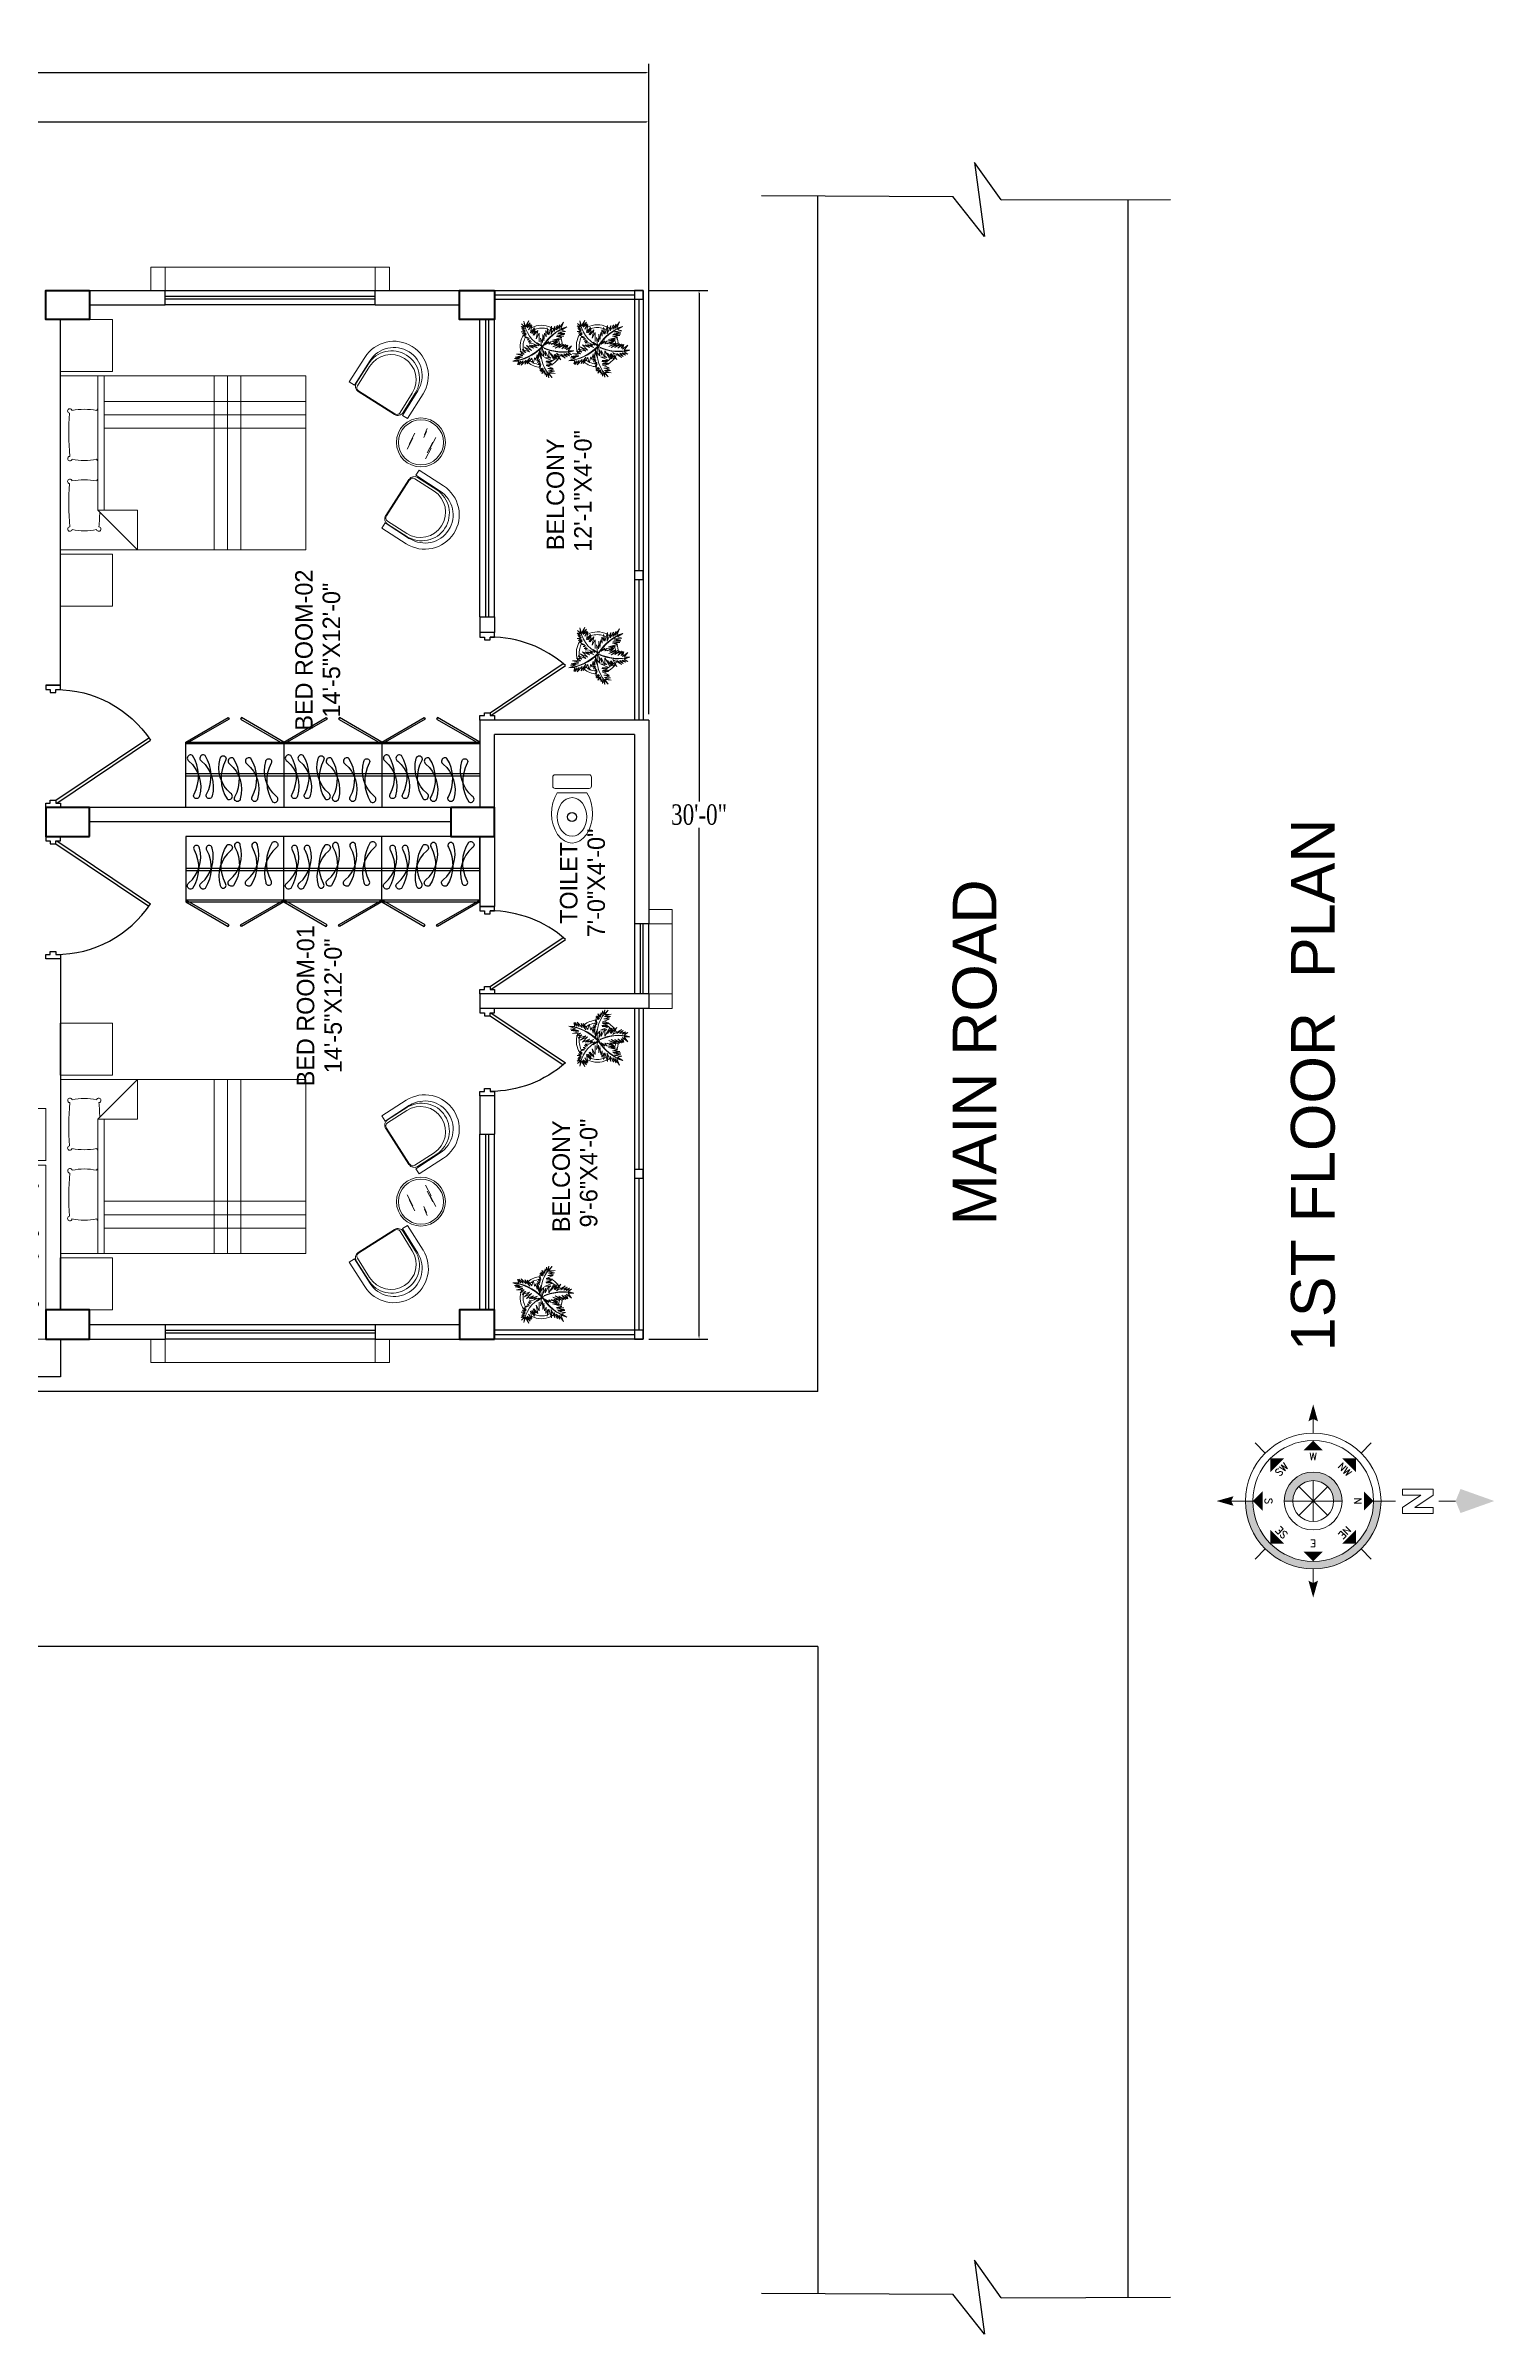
# Model space of a CAD drawing. Header units: inches. Extents: x -54558 to 35158, y -4190 to 41945.
# Drawn here: x -51789 to -51292, y -1651 to -866 of the extents above; entities that cross this region are included whole.
import ezdxf
from ezdxf.enums import TextEntityAlignment as Align

# ---------------------------------------------------------------- set-up
doc = ezdxf.new("R2010")
doc.units = ezdxf.units.IN
doc.header["$MEASUREMENT"] = 0
doc.linetypes.add('Dash 1_16_', pattern=[3.175, 1.5875, -1.5875])
doc.layers.get('0').update_dxf_attribs({"true_color": 0xe4c8de})
for name, color, linetype in [('A-ANNO-TEXT', 7, 'Continuous'), ('DIM', 9, 'Continuous'), ('door', 34, 'Continuous'), ('title', 7, 'Continuous')]:
    doc.layers.add(name, color=color, linetype=linetype)
for name, color, linetype, lineweight in [('A-FURN-FIXD', 44, 'Continuous', 9), ('A_WALL', 7, 'Continuous', 30), ('colum', 241, 'Continuous', 40), ('illustr-TOILET FIXTURE', 7, 'Continuous', 0), ('illustr-TREE', 113, 'Continuous', 0), ('railing', 6, 'Continuous', 5), ('ROAD', 251, 'Continuous', 30), ('sanshade', 252, 'Continuous', 5), ('thin', 251, 'Continuous', 20), ('Ver', 144, 'Continuous', 30), ('Wall-02', 7, 'Continuous', 30), ('windo', 140, 'Continuous', 25)]:
    doc.layers.add(name, color=color, linetype=linetype, lineweight=lineweight)
doc.layers.add('illustr-FURNITURE', color=7, linetype='Continuous', lineweight=0, true_color=0x000000)
doc.styles.add('Arial', font='arial.ttf')
doc.styles.add('LOGO', font='times.ttf', dxfattribs={"width": 0.75, "height": 7})
doc.styles.add('ROMANS', font='romans.shx', dxfattribs={"width": 0.8})
doc.styles.get("Standard").update_dxf_attribs({"font": 'ARIALN.TTF'})
doc.dimstyles.new('STANDARD$0', dxfattribs={"dimtxt": 2, "dimasz": 1, "dimexe": 3, "dimexo": 2, "dimgap": 1, "dimtad": 1, "dimtih": 1, "dimtoh": 1, "dimzin": 3, "dimdsep": 46, "dimlunit": 4, "dimtxsty": 'LOGO', "dimcen": 0.09, "dimdle": 6, "dimclrd": 256, "dimclre": 256, "dimclrt": 7, "dimadec": 0, "dimazin": 1, "dimtm": 1e-09, "dimtfac": 1, "dimtofl": 0, "dimtmove": 0, "dimatfit": 2, "dimfxl": 1, "dimtolj": 1, "dimtzin": 0, "dimlwd": -1, "dimlwe": -1, "dimarcsym": 0})

# ---------------------------------------------------------------- blocks, each defined once
blk = doc.blocks.new('tyer')
at = {"layer": 'sanshade'}
for points in [[(-25800.79, -9018.32), (-25792.79, -9018.32), (-25792.79, -9023.32), (-25800.79, -9023.32)], [(-25800.79, -9018.32), (-25792.79, -9018.32), (-25792.79, -9100.32), (-25800.79, -9100.32)], [(-25800.79, -9095.32), (-25792.79, -9095.32), (-25792.79, -9100.32), (-25800.79, -9100.32)]]:
    blk.add_lwpolyline(points, close=True, dxfattribs=at)
blk = doc.blocks.new('tw4')
at = {"layer": 'sanshade'}
for points in [[(-25480.79, -8923.32), (-25472.79, -8923.32), (-25472.79, -8928.32), (-25480.79, -8928.32)], [(-25480.79, -8928.32), (-25472.79, -8928.32), (-25472.79, -8952.32), (-25480.79, -8952.32)], [(-25480.79, -8957.32), (-25472.79, -8957.32), (-25472.79, -8952.32), (-25480.79, -8952.32)]]:
    blk.add_lwpolyline(points, close=True, dxfattribs=at)
blk = doc.blocks.new('*D601')
for p, q in [((-52064.85, -947.66), (-52064.85, -888.81)), ((-52063.85, -891.81), (-51582.85, -891.81)), ((-51581.85, -1095.16), (-51581.85, -888.81))]:
    blk.add_line(p, q)
for points in [[(-52063.85, -891.64), (-52063.85, -891.97), (-52064.85, -891.81)], [(-51582.85, -891.64), (-51582.85, -891.97), (-51581.85, -891.81)]]:
    blk.add_solid(points)
at = {"color": 7, "insert": (-51823.35, -887.25), "char_height": 7, "attachment_point": 5, "style": 'LOGO'}
blk.add_mtext('\\A1;40\'-3"', dxfattribs=at)
blk = doc.blocks.new('*D576')
for p, q in [((-52355.85, -1031.66), (-52355.85, -871.85)), ((-51581.85, -1031.66), (-51581.85, -871.85)), ((-52354.85, -874.85), (-51582.85, -874.85))]:
    blk.add_line(p, q)
for points in [[(-52354.85, -874.69), (-52354.85, -875.02), (-52355.85, -874.85)], [(-51582.85, -874.69), (-51582.85, -875.02), (-51581.85, -874.85)]]:
    blk.add_solid(points)
at = {"color": 7, "insert": (-51968.85, -870.29), "char_height": 7, "attachment_point": 5, "style": 'LOGO'}
blk.add_mtext('\\A1;64\'-6"', dxfattribs=at)
blk = doc.blocks.new('*D603')
at = {"layer": 'A_WALL', "ltscale": 0.25}
for p, q in [((-51581.85, -949.66), (-51561.65, -949.66)), ((-51564.65, -950.66), (-51564.65, -1125.1)), ((-51564.65, -1308.66), (-51564.65, -1134.22)), ((-51581.85, -1309.66), (-51561.65, -1309.66))]:
    blk.add_line(p, q, dxfattribs=at)
for points in [[(-51564.82, -950.66), (-51564.49, -950.66), (-51564.65, -949.66)], [(-51564.82, -1308.66), (-51564.49, -1308.66), (-51564.65, -1309.66)]]:
    blk.add_solid(points, dxfattribs=at)
at = {"layer": 'A_WALL', "color": 7, "ltscale": 0.25, "insert": (-51564.65, -1129.66), "char_height": 7, "attachment_point": 5, "style": 'LOGO'}
blk.add_mtext('\\A1;30\'-0"', dxfattribs=at)
blk = doc.blocks.new('efre')
at = {"layer": 'door'}
for p, q in [((10922.87, 10339.43), (10901.44, 10307.52)), ((10923.87, 10339.12), (10902.26, 10306.96))]:
    blk.add_line(p, q, dxfattribs=at)
for points in [[(10885.87, 10339.43), (10884.87, 10339.43), (10884.87, 10337.89), (10883.37, 10337.89), (10883.37, 10342.89), (10884.87, 10342.89), (10884.87, 10341.35), (10885.87, 10341.35)], [(10922.87, 10339.43), (10923.87, 10339.43), (10923.87, 10337.89), (10925.37, 10337.89), (10925.37, 10342.89), (10923.87, 10342.89), (10923.87, 10341.35), (10922.87, 10341.35)]]:
    blk.add_lwpolyline(points, close=True, dxfattribs=at)
blk.add_arc((10923.87, 10339.43), 39, 180, 236.36425, dxfattribs=at)
blk = doc.blocks.new('gfsv')
at = {"layer": 'illustr-TREE', "color": 114, "true_color": 0x139b48}
for p, q in [((-19140.11, -7522.01), (-19139.05, -7522.51)), ((-19138.83, -7523.25), (-19140.11, -7522.01)), ((-19140.03, -7521.46), (-19139.13, -7521.95)), ((-19139.05, -7522.51), (-19140.03, -7521.46)), ((-19139.94, -7521.15), (-19139.07, -7521.44)), ((-19139.13, -7521.95), (-19139.94, -7521.15)), ((-19139.85, -7522.94), (-19138.83, -7523.25)), ((-19138.26, -7524.11), (-19139.85, -7522.94)), ((-19139.78, -7523.45), (-19138.26, -7524.11)), ((-19138.34, -7524.64), (-19139.78, -7523.45)), ((-19138.47, -7521.62), (-19139.14, -7519.95)), ((-19139.07, -7521.44), (-19139.14, -7519.95)), ((-19138.44, -7520.36), (-19138.47, -7521.62)), ((-19138.11, -7522.31), (-19138.44, -7520.36)), ((-19138.11, -7520.52), (-19138.11, -7522.31)), ((-19137.74, -7522.39), (-19138.11, -7520.52)), ((-19137.39, -7520.88), (-19137.74, -7522.39)), ((-19137.42, -7522.78), (-19137.39, -7520.88)), ((-19136.72, -7521.8), (-19137.42, -7522.78)), ((-19137.02, -7523.12), (-19136.72, -7521.8)), ((-19136.22, -7522.25), (-19137.02, -7523.12)), ((-19136.81, -7524.08), (-19136.22, -7522.25)), ((-19135.72, -7522.81), (-19136.81, -7524.08)), ((-19136.53, -7524.51), (-19135.72, -7522.81)), ((-19135.25, -7523.31), (-19136.53, -7524.51)), ((-19135.94, -7525.04), (-19135.25, -7523.31)), ((-19133.9, -7523.5), (-19134.08, -7524.26)), ((-19133.67, -7524.03), (-19133.9, -7523.5)), ((-19133.35, -7522.94), (-19133.67, -7524.03)), ((-19133.01, -7522.73), (-19133.39, -7523.77)), ((-19133.39, -7523.77), (-19133.35, -7522.94)), ((-19132.59, -7523.23), (-19133.01, -7522.73)), ((-19132.74, -7522.49), (-19132.59, -7523.23)), ((-19132.3, -7523.23), (-19132.74, -7522.49)), ((-19132.42, -7522.27), (-19132.28, -7522.87)), ((-19132.11, -7522.84), (-19132.42, -7522.27)), ((-19132.28, -7522.87), (-19132.3, -7523.23)), ((-19131.97, -7522.01), (-19132.11, -7522.84)), ((-19131.9, -7523), (-19131.97, -7522.01)), ((-19131.47, -7522.35), (-19131.9, -7523)), ((-19131.08, -7522.14), (-19131.69, -7522.97)), ((-19131.69, -7522.97), (-19131.47, -7522.35)), ((-19130.61, -7522), (-19131.23, -7522.84)), ((-19131.23, -7522.84), (-19131.08, -7522.14)), ((-19130.96, -7523.48), (-19130.13, -7524.42)), ((-19129.7, -7524.25), (-19130.96, -7523.48)), ((-19130.81, -7522.81), (-19130.61, -7522)), ((-19130, -7522.11), (-19130.81, -7522.81)), ((-19130.69, -7523.27), (-19129.7, -7524.25)), ((-19129.26, -7523.88), (-19130.69, -7523.27)), ((-19130.68, -7522.91), (-19130, -7522.11)), ((-19129.37, -7522.63), (-19130.63, -7523.08)), ((-19130.63, -7523.08), (-19129.26, -7523.88)), ((-19143.17, -7528.74), (-19142.14, -7528.45)), ((-19142.12, -7528.62), (-19143.17, -7528.74)), ((-19143.1, -7529.55), (-19142.01, -7528.76)), ((-19142.92, -7528.17), (-19141.87, -7528.13)), ((-19142.14, -7528.45), (-19142.92, -7528.17)), ((-19142.54, -7527.86), (-19141.51, -7527.82)), ((-19141.87, -7528.13), (-19142.54, -7527.86)), ((-19142.15, -7527.05), (-19141.38, -7527.4)), ((-19141.37, -7527.67), (-19142.15, -7527.05)), ((-19142.14, -7527.65), (-19141.37, -7527.67)), ((-19141.51, -7527.82), (-19142.14, -7527.65)), ((-19142.01, -7528.76), (-19142.12, -7530.35)), ((-19142.12, -7530.35), (-19141.83, -7528.81)), ((-19141.83, -7528.81), (-19141.56, -7530.18)), ((-19141.68, -7526.82), (-19141.26, -7527.27)), ((-19141.38, -7527.4), (-19141.68, -7526.82)), ((-19141.56, -7530.18), (-19141.5, -7528.72)), ((-19141.42, -7526.6), (-19141.5, -7527.08)), ((-19141.5, -7528.72), (-19141.19, -7529.92)), ((-19141.4, -7527.05), (-19141.42, -7526.6)), ((-19141.32, -7526.68), (-19140.79, -7527.22)), ((-19140.95, -7527.46), (-19141.32, -7526.68)), ((-19141.26, -7527.27), (-19140.95, -7527.46)), ((-19141.19, -7529.92), (-19140.94, -7528.53)), ((-19140.97, -7526.59), (-19139.89, -7526.86)), ((-19140.79, -7527.22), (-19140.97, -7526.59)), ((-19140.94, -7528.53), (-19140.91, -7529.82)), ((-19140.91, -7529.82), (-19140.13, -7528.14)), ((-19140.61, -7526.42), (-19139.52, -7526.77)), ((-19139.89, -7526.86), (-19140.61, -7526.42)), ((-19140.13, -7528.14), (-19140.01, -7529.68)), ((-19140.01, -7529.68), (-19139.82, -7528.21)), ((-19139.84, -7526.29), (-19139.1, -7526.57)), ((-19139.52, -7526.77), (-19139.84, -7526.29)), ((-19139.82, -7528.21), (-19139.73, -7529.55)), ((-19139.73, -7529.55), (-19139.29, -7528.02)), ((-19139.67, -7524.94), (-19138.34, -7524.64)), ((-19138.22, -7525.34), (-19139.67, -7524.94)), ((-19139.4, -7525.99), (-19138.7, -7526.48)), ((-19139.1, -7526.57), (-19139.4, -7525.99)), ((-19139.29, -7528.02), (-19139.24, -7529.24)), ((-19139.24, -7529.24), (-19139.11, -7528.14)), ((-19139.11, -7528.14), (-19139.01, -7529.66)), ((-19139.01, -7529.66), (-19138.18, -7527.74)), ((-19139, -7525.86), (-19138.15, -7526.37)), ((-19138.7, -7526.48), (-19139, -7525.86)), ((-19138.85, -7525.6), (-19138.22, -7525.34)), ((-19137.48, -7525.94), (-19138.85, -7525.6)), ((-19138.74, -7526.04), (-19137.48, -7525.94)), ((-19136.98, -7526.37), (-19138.74, -7526.04)), ((-19136.7, -7528.78), (-19138.55, -7529.89)), ((-19138.52, -7526.94), (-19136.98, -7526.37)), ((-19136.89, -7526.61), (-19138.52, -7526.94)), ((-19138.45, -7526.25), (-19136.18, -7526.56)), ((-19136.67, -7527.87), (-19138.39, -7528.79)), ((-19138.39, -7528.79), (-19136.7, -7528.78)), ((-19138.18, -7527.74), (-19138.35, -7529.29)), ((-19138.35, -7529.29), (-19138, -7528.79)), ((-19137.95, -7527.54), (-19136.89, -7526.61)), ((-19135.75, -7527.18), (-19137.95, -7527.54)), ((-19136.25, -7527.26), (-19137.82, -7528.05)), ((-19137.82, -7528.05), (-19136.67, -7527.87)), ((-19135.22, -7524.06), (-19135.94, -7525.04)), ((-19135.87, -7526.04), (-19135.22, -7524.06)), ((-19135.21, -7524.53), (-19135.87, -7526.04)), ((-19135.65, -7526.97), (-19135.49, -7526.95)), ((-19135.48, -7525.74), (-19135.21, -7524.53)), ((-19134.92, -7525.12), (-19135.48, -7525.74)), ((-19135.42, -7527.05), (-19134.63, -7525.91)), ((-19135.42, -7527.05), (-19134.3, -7528.75)), ((-19135.36, -7526.97), (-19133.49, -7526.75)), ((-19135.35, -7526.32), (-19134.92, -7525.12)), ((-19134.63, -7525.91), (-19135.35, -7526.32)), ((-19135.08, -7527.83), (-19134.38, -7529.27)), ((-19134.3, -7528.75), (-19135.08, -7527.83)), ((-19134.99, -7528.75), (-19134.64, -7530.19)), ((-19134.38, -7529.27), (-19134.99, -7528.75)), ((-19134.73, -7523.95), (-19134.78, -7524.94)), ((-19134.38, -7524.55), (-19134.73, -7523.95)), ((-19133.49, -7526.75), (-19134.51, -7527.22)), ((-19134.51, -7527.22), (-19132.62, -7527.32)), ((-19132.24, -7526.41), (-19134.41, -7526.43)), ((-19134.39, -7523.69), (-19134.38, -7524.55)), ((-19134.08, -7524.26), (-19134.39, -7523.69)), ((-19132.62, -7527.32), (-19134.15, -7527.56)), ((-19134.15, -7527.56), (-19132.24, -7527.75)), ((-19133.62, -7525.69), (-19132.24, -7526.41)), ((-19131.57, -7526.07), (-19133.62, -7525.69)), ((-19132.24, -7527.75), (-19133.13, -7528.12)), ((-19133.13, -7528.12), (-19131.6, -7528.01)), ((-19132.77, -7524.92), (-19131.79, -7525.64)), ((-19131.26, -7525.42), (-19132.77, -7524.92)), ((-19131.79, -7525.64), (-19132.77, -7525.14)), ((-19132.77, -7525.14), (-19131.57, -7526.07)), ((-19130.98, -7528.41), (-19132.63, -7528.79)), ((-19132.63, -7528.79), (-19130.51, -7529.44)), ((-19131.6, -7528.01), (-19132.56, -7528.57)), ((-19132.56, -7528.57), (-19130.98, -7528.41)), ((-19132.32, -7524.59), (-19131.26, -7525.42)), ((-19130.99, -7525.26), (-19132.32, -7524.59)), ((-19132.2, -7524.29), (-19130.99, -7525.26)), ((-19130.38, -7524.59), (-19132.2, -7524.29)), ((-19131.42, -7523.84), (-19130.38, -7524.59)), ((-19130.13, -7524.42), (-19131.42, -7523.84)), ((-19137.55, -7530.06), (-19138.86, -7531.01)), ((-19138.86, -7531.01), (-19137.38, -7530.21)), ((-19137.38, -7530.21), (-19138.8, -7531.73)), ((-19138.8, -7531.73), (-19137.13, -7530.69)), ((-19137.33, -7529.38), (-19138.64, -7530.44)), ((-19138.64, -7530.44), (-19137.55, -7530.06)), ((-19138.55, -7529.89), (-19137.33, -7529.38)), ((-19137.13, -7530.69), (-19138.34, -7532.81)), ((-19138.34, -7532.81), (-19137.37, -7531.69)), ((-19137.37, -7531.69), (-19138.08, -7533.27)), ((-19138.08, -7533.27), (-19137.33, -7532.45)), ((-19137.33, -7532.45), (-19137.78, -7533.85)), ((-19137.78, -7533.85), (-19137.22, -7533.01)), ((-19137.22, -7533.01), (-19137.57, -7534.36)), ((-19137.57, -7534.36), (-19136.99, -7533.47)), ((-19136.99, -7533.47), (-19136.55, -7534.9)), ((-19136.55, -7533.5), (-19136.55, -7534.9)), ((-19135.35, -7534.35), (-19136.55, -7533.5)), ((-19135.21, -7533.44), (-19136.35, -7533.11)), ((-19136.35, -7533.11), (-19135.35, -7534.35)), ((-19136.1, -7531.92), (-19135.17, -7533.17)), ((-19135.06, -7532.85), (-19136.1, -7531.92)), ((-19136.09, -7532.73), (-19135.21, -7533.44)), ((-19135.17, -7533.17), (-19136.09, -7532.73)), ((-19135.92, -7530.35), (-19135.02, -7532.47)), ((-19134.87, -7531.97), (-19135.92, -7530.35)), ((-19135.87, -7531.24), (-19135.06, -7532.85)), ((-19135.02, -7532.47), (-19135.87, -7531.24)), ((-19135.63, -7529.72), (-19134.87, -7531.97)), ((-19134.81, -7531.37), (-19135.63, -7529.72)), ((-19135.1, -7529.99), (-19134.81, -7531.37)), ((-19134.44, -7530.93), (-19135.1, -7529.99)), ((-19135, -7529.32), (-19134.44, -7530.93)), ((-19134.64, -7530.19), (-19135, -7529.32)), ((-19134.65, -7529.86), (-19134.14, -7531.17)), ((-19134.38, -7530.93), (-19134.65, -7529.86)), ((-19134.64, -7530.37), (-19134.38, -7530.93)), ((-19134.36, -7529.34), (-19133.75, -7531.64)), ((-19134.14, -7531.17), (-19134.36, -7529.34)), ((-19133.98, -7529.69), (-19133.36, -7531.97)), ((-19133.75, -7531.64), (-19133.98, -7529.69)), ((-19133.36, -7531.97), (-19133.11, -7530.66)), ((-19133.11, -7530.66), (-19132.97, -7532.41)), ((-19132.97, -7532.41), (-19132.74, -7530.74)), ((-19132.74, -7530.74), (-19132.61, -7532.59)), ((-19132.61, -7532.59), (-19132.37, -7531)), ((-19132.58, -7529.32), (-19130.52, -7530.22)), ((-19130.51, -7529.44), (-19132.58, -7529.32)), ((-19132.37, -7531), (-19132.33, -7532.7)), ((-19132.33, -7532.7), (-19132.02, -7531.16)), ((-19132.02, -7531.16), (-19131.85, -7532.88)), ((-19131.85, -7532.88), (-19131.54, -7531.86)), ((-19131.82, -7530.03), (-19130.38, -7530.89)), ((-19130.52, -7530.22), (-19131.82, -7530.03)), ((-19131.54, -7531.86), (-19130.74, -7533.16)), ((-19131.43, -7530.69), (-19130.21, -7531.51)), ((-19130.38, -7530.89), (-19131.43, -7530.69)), ((-19131.22, -7531.22), (-19129.61, -7532.36)), ((-19130.21, -7531.51), (-19131.22, -7531.22)), ((-19131.17, -7531.72), (-19130.74, -7533.16)), ((-19129.61, -7532.36), (-19131.17, -7531.72))]:
    blk.add_line(p, q, dxfattribs=at)
for centre, radius, start, end in [((-19128.04, -7519), 11.14, 184.8641, 225.4849), ((-19127.45, -7518.53), 11.77, 186.927, 225.8123), ((-19128.31, -7530.61), 8.05, 97.5401, 152.9698), ((-19137.08, -7534.91), 8.05, 81.1775, 138.3266), ((-19125.78, -7532.06), 11.14, 156.5576, 194.785), ((-19125.07, -7532.31), 11.77, 154.4151, 192.7221), ((-19141.76, -7537.3), 11.77, 20.5975, 59.3099), ((-19141.31, -7536.7), 11.14, 18.5346, 56.762)]:
    blk.add_arc(centre, radius, start, end, dxfattribs=at)
blk = doc.blocks.new('sss')
at = {"layer": 'thin', "color": 36}
for radius, start, end in [(5.64, 115.65767, 116.0773), (5.64, 105.37674, 111.94155), (4.89, 103.90072, 108.88829), (5.64, 57.47565, 104.28992), (4.89, 61.85308, 100.81919), (5.64, 51.61666, 56.49125), (5.64, 140.80804, 176.92547), (4.89, 178.43513, 178.70026), (4.89, 153.91513, 175.96503), (4.89, 140.89868, 152.54563), (5.64, 136.47916, 139.5509), (5.64, 132.21568, 133.18044), (4.89, 135.37294, 136.87174), (4.89, 58.64841, 61.57905), (4.89, 28.86476, 35.57049), (4.89, 331.08394, 340.01454), (4.89, 20.51182, 25.59655), (5.64, 35.99863, 36.59883), (4.89, 340.5694, 20.19445), (5.64, 332.66717, 28.4122), (5.64, 199.04605, 207.9874), (5.64, 209.18499, 230.58468), (4.89, 205.24489, 228.33421), (5.64, 230.79247, 236.33448), (4.89, 229.52513, 232.88571), (5.64, 238.46677, 245.04369), (4.89, 234.46705, 237.78697), (4.89, 242.94543, 245.76889), (5.64, 248.07859, 248.27174), (5.64, 264.5369, 265.25644), (4.89, 266.14458, 266.58262), (4.89, 270.25366, 273.22005), (5.64, 270.5271, 272.35339), (5.64, 273.43077, 293.40087), (4.89, 275.4094, 290.93725), (4.89, 291.92748, 294.66088), (5.64, 295.22187, 298.30188), (4.89, 301.92182, 302.25499), (5.64, 301.03839, 302.67614), (5.64, 307.05608, 307.19855), (4.89, 323.34956, 327.19419), (5.64, 320.64256, 322.49159), (5.64, 325.12635, 331.43882)]:
    blk.add_arc((-19798.75, -6970.7), radius, start, end, dxfattribs=at)
at = {"layer": 'thin', "xscale": 1.094516021037634, "yscale": 1.094516021037634, "zscale": 1.094516021037634}
blk.add_blockref('gfsv', (1145.34, 1267.67), dxfattribs=at)
blk = doc.blocks.new('ref')
at = {"layer": 'illustr-FURNITURE', "color": 1}
for p, q in [((10741.37, 10194.33), (10741.37, 10176.37)), ((10741.37, 10194.33), (10759.22, 10194.33)), ((10759.22, 10176.37), (10759.22, 10194.33)), ((10759.27, 10194.28), (10759.22, 10194.28)), ((10760.72, 10194.3), (10820.47, 10194.3)), ((10760.72, 10110.03), (10760.72, 10194.3)), ((10820.47, 10194.3), (10820.47, 10110.03)), ((10821.92, 10194.28), (10821.97, 10194.28)), ((10821.97, 10176.37), (10821.97, 10194.33)), ((10839.83, 10194.33), (10821.97, 10194.33)), ((10839.83, 10194.33), (10839.83, 10176.37)), ((10760.72, 10181.41), (10806.86, 10181.41)), ((10820.47, 10167.8), (10806.86, 10181.41)), ((10806.86, 10181.41), (10806.86, 10167.8)), ((10759.22, 10176.37), (10741.37, 10176.37)), ((10806.86, 10179.26), (10760.72, 10179.26)), ((10769.48, 10110.03), (10769.48, 10179.26)), ((10774.06, 10110.03), (10774.06, 10179.26)), ((10778.65, 10110.03), (10778.65, 10179.26)), ((10821.97, 10176.37), (10839.83, 10176.37)), ((10806.86, 10167.8), (10820.47, 10167.8)), ((10820.47, 10141.48), (10760.72, 10141.48)), ((10820.47, 10136.9), (10760.72, 10136.9)), ((10820.47, 10132.31), (10760.72, 10132.31)), ((10820.47, 10110.03), (10760.72, 10110.03))]:
    blk.add_line(p, q, dxfattribs=at)
for centre, radius, start, end in [((10772.75, 10191.06), 0.776, 4.82125, 258.25195), ((10794.88, 10186.07), 22.68, 169.23257, 190.76743), ((10780.6, 10102.6), 88.81, 84.99169, 94.57081), ((10789.13, 10191), 0.776, 283.74205, 174.74125), ((10770.58, 10186.07), 19.19, 347.41694, 12.58306), ((10796.93, 10191.06), 0.776, 4.82125, 258.25195), ((10819.05, 10186.07), 22.68, 169.23257, 190.76743), ((10804.78, 10102.6), 88.81, 84.99169, 94.57081), ((10813.3, 10191), 0.776, 283.74205, 174.74125), ((10794.76, 10186.07), 19.19, 347.41694, 12.58306), ((10772.75, 10181.07), 0.776, 101.74805, 154.13366), ((10789.13, 10181.13), 0.776, 20.83858, 76.25795), ((10796.93, 10181.07), 0.776, 101.74805, 154.13366), ((10813.3, 10181.13), 0.776, 185.25875, 76.25795), ((10804.78, 10269.53), 88.81, 271.76166, 275.00831)]:
    blk.add_arc(centre, radius, start, end, dxfattribs=at)
blk = doc.blocks.new('www')
at = {"layer": 'illustr-FURNITURE', "color": 1}
for p, q in [((10806.97, 10296.75), (10747.22, 10296.75)), ((10747.22, 10296.75), (10747.22, 10212.48)), ((10755.98, 10296.75), (10755.98, 10227.52)), ((10760.57, 10296.75), (10760.57, 10227.52)), ((10765.15, 10296.75), (10765.15, 10227.52)), ((10806.97, 10212.48), (10806.97, 10296.75)), ((10806.97, 10274.46), (10747.22, 10274.46)), ((10806.97, 10269.88), (10747.22, 10269.88)), ((10806.97, 10265.3), (10747.22, 10265.3)), ((10793.37, 10238.98), (10806.97, 10238.98)), ((10806.97, 10238.98), (10793.37, 10225.37)), ((10793.37, 10225.37), (10793.37, 10238.98)), ((10808.47, 10230.4), (10808.47, 10212.45)), ((10808.47, 10230.4), (10826.33, 10230.4)), ((10826.33, 10212.45), (10826.33, 10230.4)), ((10793.37, 10227.52), (10747.22, 10227.52)), ((10747.22, 10225.37), (10793.37, 10225.37)), ((10747.22, 10212.48), (10806.97, 10212.48)), ((10808.43, 10212.5), (10808.47, 10212.5)), ((10826.33, 10212.45), (10808.47, 10212.45))]:
    blk.add_line(p, q, dxfattribs=at)
for centre, radius, start, end in [((10759.25, 10225.71), 0.776, 205.86634, 258.25195), ((10781.38, 10220.71), 22.68, 169.23257, 190.76743), ((10775.63, 10225.65), 0.776, 283.74205, 339.16142), ((10757.08, 10220.71), 19.19, 347.41694, 12.58306), ((10783.43, 10225.71), 0.776, 205.86634, 258.25195), ((10805.55, 10220.71), 22.68, 169.23257, 190.76743), ((10791.28, 10137.25), 88.81, 84.99169, 88.23834), ((10799.81, 10225.65), 0.776, 283.74205, 174.74125), ((10781.26, 10220.71), 19.19, 347.41694, 12.58306), ((10759.25, 10215.71), 0.776, 101.74805, 355.17875), ((10767.1, 10304.18), 88.81, 265.42919, 275.00831), ((10775.63, 10215.78), 0.776, 185.25875, 76.25795), ((10783.43, 10215.71), 0.776, 101.74805, 355.17875), ((10791.28, 10304.18), 88.81, 265.42919, 275.00831), ((10799.81, 10215.78), 0.776, 185.25875, 76.25795)]:
    blk.add_arc(centre, radius, start, end, dxfattribs=at)
blk = doc.blocks.new('FF')
at = {"lineweight": 30}
blk.add_circle((41709, 5735), 50, dxfattribs=at)
at = {"layer": 'illustr-TOILET FIXTURE'}
for p, q in [((41496, 5397), (41496, 5297)), ((41521, 5422), (41896, 5422)), ((41546, 5472), (41871, 5472)), ((41921, 5397), (41921, 5297)), ((41521, 5272), (41896, 5272))]:
    blk.add_line(p, q, dxfattribs=at)
for centre, start, end in [((41521, 5397), 90, 180), ((41521, 5297), 180, 270), ((41896, 5397), 0, 90), ((41896, 5297), 270, 0)]:
    blk.add_arc(centre, 25, start, end, dxfattribs=at)
at = {"layer": 'illustr-TOILET FIXTURE', "extrusion": (0, 0, -1)}
for centre, major_axis, ratio, start_param, end_param in [((41709, 5697), (0, -325), 0.692308, 0.806114, 5.477071), ((41709, 5735), (0, -212), 0.764706, 3.141593, 9.424778)]:
    blk.add_ellipse(centre, major_axis=major_axis, ratio=ratio, start_param=start_param, end_param=end_param, dxfattribs=at)
blk = doc.blocks.new('LJH')
at = {"color": 0}
for p, q in [((11325.4, 10234.99), (11291.75, 10234.99)), ((11325.4, 10234.24), (11291.75, 10234.24)), ((11359.05, 10234.99), (11325.4, 10234.99)), ((11359.05, 10234.24), (11325.4, 10234.24)), ((11392.7, 10234.99), (11359.05, 10234.99)), ((11392.7, 10234.24), (11359.05, 10234.24))]:
    blk.add_line(p, q, dxfattribs=at)
for points in [[(11296.1, 10230.65, 0.267392), (11295.61, 10243.91, 1.049005), (11294.36, 10241.96, -0.295269), (11297.93, 10230.07, -1.314488), (11296.1, 10230.65)], [(11329.75, 10230.65, 0.267392), (11329.26, 10243.91, 1.049005), (11328.01, 10241.96, -0.295269), (11331.58, 10230.07, -1.314488), (11329.75, 10230.65)], [(11363.4, 10230.65, 0.267392), (11362.91, 10243.91, 1.049005), (11361.66, 10241.96, -0.295269), (11365.23, 10230.07, -1.314488), (11363.4, 10230.65)], [(11302.59, 10242.25, 0.267392), (11303.08, 10228.99, 1.049005), (11304.33, 10230.95, -0.295269), (11300.75, 10242.83, -1.314488), (11302.59, 10242.25)], [(11308.53, 10242.25, 0.267392), (11309.02, 10228.99, 1.049005), (11310.27, 10230.95, -0.295269), (11306.69, 10242.83, -1.314488), (11308.53, 10242.25)], [(11311.74, 10229.67, 0.267392), (11311.25, 10242.93, 1.049005), (11310, 10240.97, -0.295269), (11313.58, 10229.09, -1.314488), (11311.74, 10229.67)], [(11318.23, 10241.27, 0.267392), (11318.72, 10228.01, 1.049005), (11319.97, 10229.97, -0.295269), (11316.4, 10241.85, -1.314488), (11318.23, 10241.27)], [(11322.56, 10241.27, 0.267392), (11323.05, 10228.01, 1.049005), (11324.3, 10229.97, -0.295269), (11320.72, 10241.85, -1.314488), (11322.56, 10241.27)], [(11336.24, 10242.25, 0.267392), (11336.73, 10228.99, 1.049005), (11337.98, 10230.95, -0.295269), (11334.41, 10242.83, -1.314488), (11336.24, 10242.25)], [(11342.18, 10242.25, 0.267392), (11342.67, 10228.99, 1.049005), (11343.92, 10230.95, -0.295269), (11340.34, 10242.83, -1.314488), (11342.18, 10242.25)], [(11345.39, 10229.67, 0.267392), (11344.9, 10242.93, 1.049005), (11343.65, 10240.97, -0.295269), (11347.23, 10229.09, -1.314488), (11345.39, 10229.67)], [(11351.89, 10241.27, 0.267392), (11352.38, 10228.01, 1.049005), (11353.62, 10229.97, -0.295269), (11350.05, 10241.85, -1.314488), (11351.89, 10241.27)], [(11356.21, 10241.27, 0.267392), (11356.7, 10228.01, 1.049005), (11357.95, 10229.97, -0.295269), (11354.38, 10241.85, -1.314488), (11356.21, 10241.27)], [(11369.89, 10242.25, 0.267392), (11370.38, 10228.99, 1.049005), (11371.63, 10230.95, -0.295269), (11368.06, 10242.83, -1.314488), (11369.89, 10242.25)], [(11375.83, 10242.25, 0.267392), (11376.32, 10228.99, 1.049005), (11377.57, 10230.95, -0.295269), (11373.99, 10242.83, -1.314488), (11375.83, 10242.25)], [(11379.04, 10229.67, 0.267392), (11378.55, 10242.93, 1.049005), (11377.3, 10240.97, -0.295269), (11380.88, 10229.09, -1.314488), (11379.04, 10229.67)], [(11385.54, 10241.27, 0.267392), (11386.03, 10228.01, 1.049005), (11387.28, 10229.97, -0.295269), (11383.7, 10241.85, -1.314488), (11385.54, 10241.27)], [(11389.86, 10241.27, 0.267392), (11390.35, 10228.01, 1.049005), (11391.6, 10229.97, -0.295269), (11388.03, 10241.85, -1.314488), (11389.86, 10241.27)]]:
    blk.add_lwpolyline(points, format="xyb", dxfattribs=at)
at = {"layer": 'A-FURN-FIXD', "lineweight": 30}
for p, q in [((11291.75, 10224), (11392.7, 10224)), ((11392.7, 10223.4), (11291.75, 10223.4))]:
    blk.add_line(p, q, dxfattribs=at)
for points in [[(11291.75, 10245.83), (11392.7, 10245.83), (11392.7, 10223.4), (11291.75, 10223.4)], [(11291.75, 10223.4), (11306.32, 10214.99), (11306.62, 10215.51), (11292.05, 10223.92)], [(11325.4, 10223.4), (11310.83, 10214.99), (11310.53, 10215.51), (11325.1, 10223.92)], [(11325.4, 10223.4), (11339.97, 10214.99), (11340.27, 10215.51), (11325.7, 10223.92)], [(11359.05, 10223.4), (11344.48, 10214.99), (11344.18, 10215.51), (11358.75, 10223.92)], [(11359.05, 10223.4), (11373.62, 10214.99), (11373.92, 10215.51), (11359.35, 10223.92)], [(11392.7, 10223.4), (11378.13, 10214.99), (11377.83, 10215.51), (11392.4, 10223.92)]]:
    blk.add_lwpolyline(points, close=True, dxfattribs=at)
at = {"layer": 'DIM'}
for p, q in [((11291.75, 10223.4), (11291.75, 10245.83)), ((11325.4, 10223.4), (11325.4, 10245.83)), ((11359.05, 10223.4), (11359.05, 10245.83))]:
    blk.add_line(p, q, dxfattribs=at)
blk = doc.blocks.new('armchair')
for p, q in [((10199, 8629), (10495, 8630)), ((10496, 8568), (10199, 8566)), ((10235, 8557, 502), (10469, 8558, 502)), ((10252, 8532, 502), (10486, 8533, 502)), ((10495, 8630), (10496, 8568)), ((10524, 8496, 502), (10526, 8057, 502)), ((10532, 8496, 502), (10534, 8057, 502)), ((10202, 7989), (10499, 7991)), ((10472, 7994, 502), (10238, 7993, 502)), ((10489, 8019, 502), (10255, 8018, 502)), ((10499, 7991), (10499, 7928)), ((10499, 7928), (10203, 7927))]:
    blk.add_line(p, q)
for centre, radius, start, end in [((10201, 8278), 351, 90.2984, 270.2984), ((10201, 8278), 288, 90.2984, 270.2984), ((10237, 8275, 502), 282, 90.2984, 270.2984), ((10253, 8275, 502), 257, 90.2984, 270.2984), ((10469, 8496, 502), 62.7, 0.2984, 90.2984), ((10486, 8496, 502), 37.6, 0.2984, 90.2984), ((10472, 8057, 502), 62.7, 270.2984, 0.2984), ((10488, 8057, 502), 37.6, 270.2984, 0.2984)]:
    blk.add_arc(centre, radius, start, end)
blk = doc.blocks.new('tea table')
for p, q in [((10120, 8850), (10040, 8945)), ((10161, 8811), (10081, 8906)), ((10147, 8997), (10106, 9053)), ((10162, 8970), (10121, 9026)), ((10322, 8938), (10242, 9034)), ((10353, 8893), (10273, 8989)), ((10190, 8754), (10111, 8850))]:
    blk.add_line(p, q)
for radius in [250, 230]:
    blk.add_circle((10200, 8929), radius)
blk = doc.blocks.new('jj')
at = {"layer": 'door'}
for p, q in [((11000.83, 10306.39), (11025.92, 10323.24)), ((11001.13, 10305.39), (11026.7, 10322.56))]:
    blk.add_line(p, q, dxfattribs=at)
for points in [[(11000.83, 10331.39), (11000.83, 10332.39), (11002.37, 10332.39), (11002.37, 10333.89), (10997.37, 10333.89), (10997.37, 10332.39), (10998.91, 10332.39), (10998.91, 10331.39)], [(11000.83, 10306.39), (11000.83, 10305.39), (11002.37, 10305.39), (11002.37, 10303.89), (10997.37, 10303.89), (10997.37, 10305.39), (10998.91, 10305.39), (10998.91, 10306.39)]]:
    blk.add_lwpolyline(points, close=True, dxfattribs=at)
blk.add_arc((11000.83, 10293.39), 39, 48.42656, 90, dxfattribs=at)
blk = doc.blocks.new('Anno_North_J_Metric')
at = {"layer": 'title', "lineweight": 18}
h = blk.add_hatch(color=256, dxfattribs=at)
h.paths.add_polyline_path([(4.17, 0), (4.68, 0, 1), (-4.68, 0), (-4.17, 0, -1)])
h.paths.add_polyline_path([(-1.41, 0), (-2, 0, 1), (2, 0), (1.41, 0, -1)])
for p, q in [((0, 4.68), (0, 5.67)), ((-3.31, 3.31), (-4.01, 4.01)), ((3.31, 3.31), (4.01, 4.01)), ((-8.67, 0), (-9.83, 0)), ((-8.27, 0.86), (-6.17, 0.86)), ((-8.27, 0.44), (-8.27, 0.86)), ((-7.01, 0.44), (-8.27, 0.44)), ((-8.27, -0.4), (-7.01, 0.44)), ((-6.17, 0.44), (-7.43, -0.4)), ((-6.17, 0.86), (-6.17, 0.44)), ((-4.68, 0), (-5.67, 0)), ((-4.68, 0), (-4.17, 0)), ((1, -1), (-1, 1)), ((1, 1), (-1, -1)), ((-1, 1), (1, -1)), ((-1, -1), (1, 1)), ((0, -1.41), (0, 1.41)), ((0, 1.41), (0, -1.41)), ((1.41, 0), (2, 0)), ((4.68, 0), (4.17, 0)), ((4.68, 0), (5.67, 0)), ((-8.27, -0.82), (-8.27, -0.4)), ((-6.17, -0.82), (-8.27, -0.82)), ((-7.43, -0.4), (-6.17, -0.4)), ((-6.17, -0.4), (-6.17, -0.82)), ((-1.41, 0), (-2, 0)), ((1.41, 0), (-1.41, 0)), ((-1.41, 0), (1.41, 0)), ((-3.31, -3.31), (-4.01, -4.01)), ((0, -4.68), (0, -5.67)), ((3.31, -3.31), (4.01, -4.01))]:
    blk.add_line(p, q, dxfattribs=at)
for radius in [4.68, 4.17, 2, 1.41]:
    blk.add_circle((0, 0), radius, dxfattribs=at)
for points in [[(-0.33, 5.5), (0, 5.67), (0, 6.67)], [(0, 6.67), (0.33, 5.5), (0, 5.67)], [(0, 4.17), (0.67, 3.5), (-0.67, 3.5)], [(-2.95, 2.95), (-2, 2.95), (-2.95, 2)], [(2.95, 2.95), (2.95, 2), (2, 2.95)], [(-9.83, 0), (-10.17, 0.83), (-12.5, 0)], [(-12.5, 0), (-10.17, -0.83), (-9.83, 0)], [(-4.17, 0), (-3.5, 0.67), (-3.5, -0.67)], [(4.17, 0), (3.5, -0.67), (3.5, 0.67)], [(5.5, 0.33), (5.67, 0), (6.67, 0)], [(6.67, 0), (5.5, -0.33), (5.67, 0)], [(-2.95, -2.95), (-2.95, -2), (-2, -2.95)], [(2.95, -2.95), (2, -2.95), (2.95, -2)], [(0, -4.17), (-0.67, -3.5), (0.67, -3.5)], [(0, -6.67), (-0.33, -5.5), (0, -5.67)], [(0.33, -5.5), (0, -5.67), (0, -6.67)]]:
    blk.add_solid(points, dxfattribs=at)
at = {"layer": 'title', "lineweight": 18, "style": 'ROMANS'}
blk.add_text('E', height=0.5, dxfattribs=at).set_placement((0, 2.67), align=Align.CENTER)
for s, rotation, p in [('NE', 45, (-2, 2)), ('SE', 315, (2, 2)), ('N', 90, (-2.83, 0)), ('S', 90, (3.33, 0)), ('NW', 135, (-2, -2)), ('W', 180, (0, -2.83)), ('SW', 225, (2, -2))]:
    blk.add_text(s, height=0.5, rotation=rotation, dxfattribs=at).set_placement(p, align=Align.CENTER)
blk = doc.blocks.new('North')
at = {"layer": 'title', "linetype": 'Dash 1_16_', "lineweight": 20, "xscale": 79.54979519464541, "yscale": 79.54979519464541, "zscale": 79.54979519464541, "rotation": 270}
blk.add_blockref('Anno_North_J_Metric', (8025510, 1107807), dxfattribs=at)

msp = doc.modelspace()

# ---------------------------------------------------------------- linework, layer by layer
at = {"layer": 'A_WALL', "ltscale": 0.25}
for p, q in [((-51634.855, -1127.163), (-51634.855, -1102.163)), ((-51639.855, -1161.163), (-51634.855, -1161.163))]:
    msp.add_line(p, q, dxfattribs=at)
msp.add_lwpolyline([(-51783.855, -1309.663), (-51783.855, -1322.663), (-51830.855, -1322.663)], dxfattribs=at)
at = {"layer": 'colum'}
for points in [[(-51773.855, -949.663), (-51773.855, -959.663), (-51788.855, -959.663), (-51788.855, -949.663)], [(-51634.855, -949.663), (-51634.855, -959.663), (-51646.855, -959.663), (-51646.855, -949.663)], [(-51773.855, -1137.163), (-51773.855, -1127.163), (-51788.855, -1127.163), (-51788.855, -1137.163)], [(-51634.855, -1137.163), (-51634.855, -1127.163), (-51649.855, -1127.163), (-51649.855, -1137.163)], [(-51773.855, -1309.663), (-51773.855, -1299.663), (-51788.855, -1299.663), (-51788.855, -1309.663)], [(-51634.855, -1309.663), (-51634.855, -1299.663), (-51646.855, -1299.663), (-51646.855, -1309.663)]]:
    msp.add_lwpolyline(points, close=True, dxfattribs=at)
at = {"layer": 'ROAD'}
for p, q in [((-51461.009, -918.614), (-51470.092, -905.73)), ((-51470.092, -905.73), (-51466.643, -931.135)), ((-51543.228, -917.057), (-51477.586, -917.41)), ((-51523.855, -1327.663), (-51523.855, -917.161)), ((-51466.643, -931.135), (-51477.586, -917.41)), ((-51461.009, -918.614), (-51402.866, -918.429)), ((-51417.375, -1638.624), (-51417.375, -918.475)), ((-51523.855, -1327.663), (-52447.789, -1327.663)), ((-51523.855, -1415.222), (-52449.051, -1415.222)), ((-51523.855, -1415.222), (-51523.855, -1637.31)), ((-51461.009, -1638.762), (-51470.092, -1625.879)), ((-51470.092, -1625.879), (-51466.643, -1651.283)), ((-51543.228, -1637.206), (-51477.586, -1637.559)), ((-51466.643, -1651.283), (-51477.586, -1637.559)), ((-51461.009, -1638.762), (-51402.866, -1638.578))]:
    msp.add_line(p, q, dxfattribs=at)
at = {"layer": 'Ver'}
for points in [[(-51634.855, -949.663), (-51583.855, -949.663), (-51583.855, -1097.163)], [(-51634.855, -952.663), (-51586.855, -952.663), (-51586.855, -1097.163)], [(-51586.855, -1196.163), (-51586.855, -1306.663), (-51634.855, -1306.663)], [(-51583.855, -1196.163), (-51583.855, -1309.663), (-51634.855, -1309.663)]]:
    msp.add_lwpolyline(points, dxfattribs=at)
at = {"layer": 'Wall-02'}
for p, q in [((-51773.855, -949.663), (-51747.855, -949.663)), ((-51747.855, -954.663), (-51747.855, -949.663)), ((-51675.855, -949.663), (-51646.855, -949.663)), ((-51675.855, -954.663), (-51675.855, -949.663)), ((-51773.855, -954.663), (-51747.855, -954.663)), ((-51675.855, -954.663), (-51646.855, -954.663)), ((-51639.855, -1061.683), (-51639.855, -1067.163)), ((-51639.855, -1061.683), (-51634.855, -1061.683)), ((-51634.855, -1067.163), (-51639.855, -1067.163)), ((-51634.855, -1061.683), (-51634.855, -1067.163)), ((-51639.855, -1097.163), (-51639.855, -1127.163)), ((-51581.855, -1097.163), (-51639.855, -1097.163)), ((-51581.855, -1097.163), (-51581.855, -1167.163)), ((-51586.855, -1102.163), (-51634.855, -1102.163)), ((-51586.855, -1102.163), (-51586.855, -1167.163)), ((-51649.855, -1127.163), (-51773.855, -1127.163)), ((-51649.855, -1132.163), (-51773.855, -1132.163)), ((-51639.855, -1137.163), (-51639.855, -1161.163)), ((-51634.855, -1137.163), (-51634.855, -1161.163)), ((-51581.855, -1167.163), (-51586.855, -1167.163)), ((-51783.855, -1179.163), (-51783.855, -1299.663)), ((-51639.855, -1191.163), (-51639.855, -1196.163)), ((-51581.855, -1191.163), (-51639.855, -1191.163)), ((-51581.855, -1191.163), (-51581.855, -1196.163)), ((-51581.855, -1196.163), (-51639.855, -1196.163)), ((-51639.855, -1226.163), (-51639.855, -1239.364)), ((-51634.855, -1226.163), (-51639.855, -1226.163)), ((-51634.855, -1226.163), (-51634.855, -1239.364)), ((-51639.855, -1239.364), (-51634.855, -1239.364)), ((-51773.855, -1304.663), (-51747.855, -1304.663)), ((-51773.855, -1309.663), (-51747.855, -1309.663)), ((-51747.855, -1304.663), (-51747.855, -1309.663)), ((-51675.855, -1304.663), (-51646.855, -1304.663)), ((-51675.855, -1304.663), (-51675.855, -1309.663)), ((-51675.855, -1309.663), (-51646.855, -1309.663))]:
    msp.add_line(p, q, dxfattribs=at)
msp.add_lwpolyline([(-51788.855, -1085.163), (-51783.855, -1085.163), (-51783.855, -959.663)], dxfattribs=at)
at = {"layer": 'windo'}
for p, q in [((-51747.855, -949.663), (-51675.855, -949.663)), ((-51747.855, -951.663), (-51675.855, -951.663)), ((-51675.855, -952.663), (-51747.855, -952.663)), ((-51675.855, -954.663), (-51747.855, -954.663)), ((-51639.855, -1061.683), (-51639.855, -959.663)), ((-51637.855, -1061.683), (-51637.855, -959.663)), ((-51636.855, -1061.683), (-51636.855, -959.663)), ((-51634.855, -1061.683), (-51634.855, -959.663)), ((-51586.855, -1167.163), (-51586.855, -1191.163)), ((-51584.855, -1167.163), (-51584.855, -1191.163)), ((-51583.855, -1191.163), (-51583.855, -1167.163)), ((-51581.855, -1191.163), (-51581.855, -1167.163)), ((-51639.855, -1299.663), (-51639.855, -1239.364)), ((-51637.855, -1299.663), (-51637.855, -1239.364)), ((-51636.855, -1299.663), (-51636.855, -1239.364)), ((-51634.855, -1299.663), (-51634.855, -1239.364)), ((-51747.855, -1304.663), (-51675.855, -1304.663)), ((-51747.855, -1306.663), (-51675.855, -1306.663)), ((-51675.855, -1307.663), (-51747.855, -1307.663)), ((-51675.855, -1309.663), (-51747.855, -1309.663))]:
    msp.add_line(p, q, dxfattribs=at)
for points in [[(-51586.855, -949.663), (-51586.855, -952.663), (-51583.855, -952.663), (-51583.855, -949.663)], [(-51586.855, -1045.913), (-51586.855, -1048.913), (-51583.855, -1048.913), (-51583.855, -1045.913)], [(-51586.855, -1251.413), (-51586.855, -1254.413), (-51583.855, -1254.413), (-51583.855, -1251.413)], [(-51586.855, -1306.663), (-51586.855, -1309.663), (-51583.855, -1309.663), (-51583.855, -1306.663)]]:
    msp.add_lwpolyline(points, close=True, dxfattribs=at)
for points in [[(-51634.855, -951.163), (-51586.855, -951.163)], [(-51585.355, -952.663), (-51585.355, -1045.913)], [(-51585.355, -1048.913), (-51585.355, -1097.163)], [(-51585.355, -1196.163), (-51585.355, -1251.413)], [(-51585.355, -1254.413), (-51585.355, -1306.663)], [(-51586.855, -1308.163), (-51634.855, -1308.163)]]:
    msp.add_lwpolyline(points, dxfattribs=at)

# ---------------------------------------------------------------- block references
at = {"layer": 'A-FURN-FIXD', "lineweight": 30}
for name, p, xscale, yscale, zscale, rotation in [('armchair', (-51720.021, -539.782), 0.0336510000004521, 0.0336509999979171, 0.03365100000000001, 237.5218218203163), ('tea table', (-51259.878, -1220.747), -0.03365099999860725, 0.0336509999979171, 0.033651, 12.52182182846002), ('armchair', (-51518.746, -1446.041), -0.03365099999654505, 0.0336509999979171, 0.033651, 327.521821830767), ('armchair', (-51518.746, -818.285), 0.03365099999654506, 0.0336509999979171, 0.033651, 212.478178169233), ('tea table', (-51259.878, -1043.579), 0.03365099999860725, 0.0336509999979171, 0.033651, 167.47817817154), ('armchair', (-51720.021, -1724.543), -0.03365100000268303, 0.0336509999979171, 0.03365100000000001, 302.4781781625806), ('North', (-120591.809, 500229.12), 0.0625, 0.0625, 0.0625, 270)]:
    msp.add_blockref(name, p, dxfattribs=dict(at, xscale=xscale, yscale=yscale, zscale=zscale, rotation=rotation))
at = {"layer": 'A_WALL', "xscale": -1}
for name, p, rotation in [('ref', (-41589.557, 9781.702), 90), ('efre', (-41445.966, 9798.202), 90), ('jj', (-62637.22, 9107.725), 180)]:
    msp.add_blockref(name, p, dxfattribs=dict(at, rotation=rotation))
at = {"layer": 'A_WALL'}
for p in [(-62637.22, -11401.051), (-62637.22, -11495.051)]:
    msp.add_blockref('jj', p, dxfattribs=at)
for name, p, rotation in [('LJH', (-40348.107, 9118.672), 180), ('efre', (-41445.966, -12062.528), 90), ('ref', (-41589.557, -12041.028), 90), ('www', (-41576.375, -12056.886), 90)]:
    msp.add_blockref(name, p, dxfattribs=dict(at, rotation=rotation))
at = {"layer": 'A_WALL', "xscale": 0.03125, "yscale": 0.03125, "zscale": 0.03125, "rotation": 180}
msp.add_blockref('FF', (-50304.836, -951.207), dxfattribs=at)
at = {"layer": 'A_WALL', "xscale": -1}
msp.add_blockref('LJH', (-40348.107, -11382.997), dxfattribs=at)
at = {"layer": 'colum', "rotation": 180}
msp.add_blockref('tw4', (-77054.643, -10119.483), dxfattribs=at)
at = {"layer": 'railing', "rotation": 90}
for p in [(-60771.175, 24851.125), (-60771.175, 24483.125)]:
    msp.add_blockref('tyer', p, dxfattribs=at)
at = {"layer": 'thin', "transparency": 33554687, "yscale": 1.282177818138734, "zscale": 1.282177818143218, "rotation": 90}
for p, xscale in [((-60556.45, 24416.643), 1.282177818138734), ((-60537.205, 24416.836), 1.282177818138734), ((-60537.205, 24311.396), 1.282177818138734), ((-60537.205, -26592.93), -1.282177818138734), ((-60556.45, -26680.969), -1.282177818138734)]:
    msp.add_blockref('sss', p, dxfattribs=dict(at, xscale=xscale))

# ---------------------------------------------------------------- texts
at = {"char_height": 15, "attachment_point": 1, "rotation": 90, "style": 'Arial'}
for s, insert, width in [('1ST FLOOR  PLAN', (-51361.51, -1313.814), 192.5076), ('MAIN ROAD', (-51477.6, -1270.617), 161.39351)]:
    msp.add_mtext(s, dxfattribs=dict(at, insert=insert, width=width))
at = {"layer": 'A-ANNO-TEXT', "char_height": 6, "attachment_point": 8, "rotation": 90, "line_spacing_factor": 0.942857}
for s, insert, width in [('{\\fChiller|b0|i0|c0|p82;\\C242;\\c2564301;BELCONY\\P 12\'-1"X4\'-0"}', (-51601.438, -1019.654), 59.66043), ('{\\fChiller|b0|i0|c0|p82;\\C242;\\c2564301;BED ROOM-02 14\'-5"X12\'-0"}', (-51687.749, -1073.153), 59.66043), ('{\\fChiller|b0|i0|c0|p82;\\C242;\\c2564301;TOILET\\P7\'-0"X4\'-0"}', (-51596.877, -1153.093), 39.77403), ('{\\fChiller|b0|i0|c0|p82;\\C242;\\c2564301;BED ROOM-01 14\'-5"X12\'-0"}', (-51687.188, -1195.249), 59.66043), ('{\\fChiller|b0|i0|c0|p82;\\C242;\\c2564301;BELCONY\\P 9\'-6"X4\'-0"}', (-51599.471, -1253.783), 59.66043)]:
    msp.add_mtext(s, dxfattribs=dict(at, insert=insert, width=width))

# ---------------------------------------------------------------- dimensions: what is measured, and where the dimension line sits
for base, p1, p2, picture, middle in [((-51581.855, -874.853), (-52355.855, -1033.663), (-51581.855, -1033.663), '*D576', (-51968.855, -870.292)), ((-51581.855, -891.807), (-52064.855, -949.663), (-51581.855, -1097.163), '*D601', (-51823.355, -887.246))]:
    dim = msp.add_linear_dim(base=base, p1=p1, p2=p2, angle=180, dimstyle='STANDARD$0')
    dim.commit()
    dim.dimension.update_dxf_attribs({"geometry": picture, "text_midpoint": middle})
at = {"layer": 'A_WALL', "ltscale": 0.25}
dim = msp.add_linear_dim(base=(-51564.655, -949.663), p1=(-51583.855, -1309.663), p2=(-51583.855, -949.663), angle=90, dimstyle='STANDARD$0', dxfattribs=at)
dim.commit()
dim.dimension.update_dxf_attribs({"geometry": '*D603', "text_midpoint": (-51564.655, -1129.663)})

doc.saveas('drawing.dxf')
